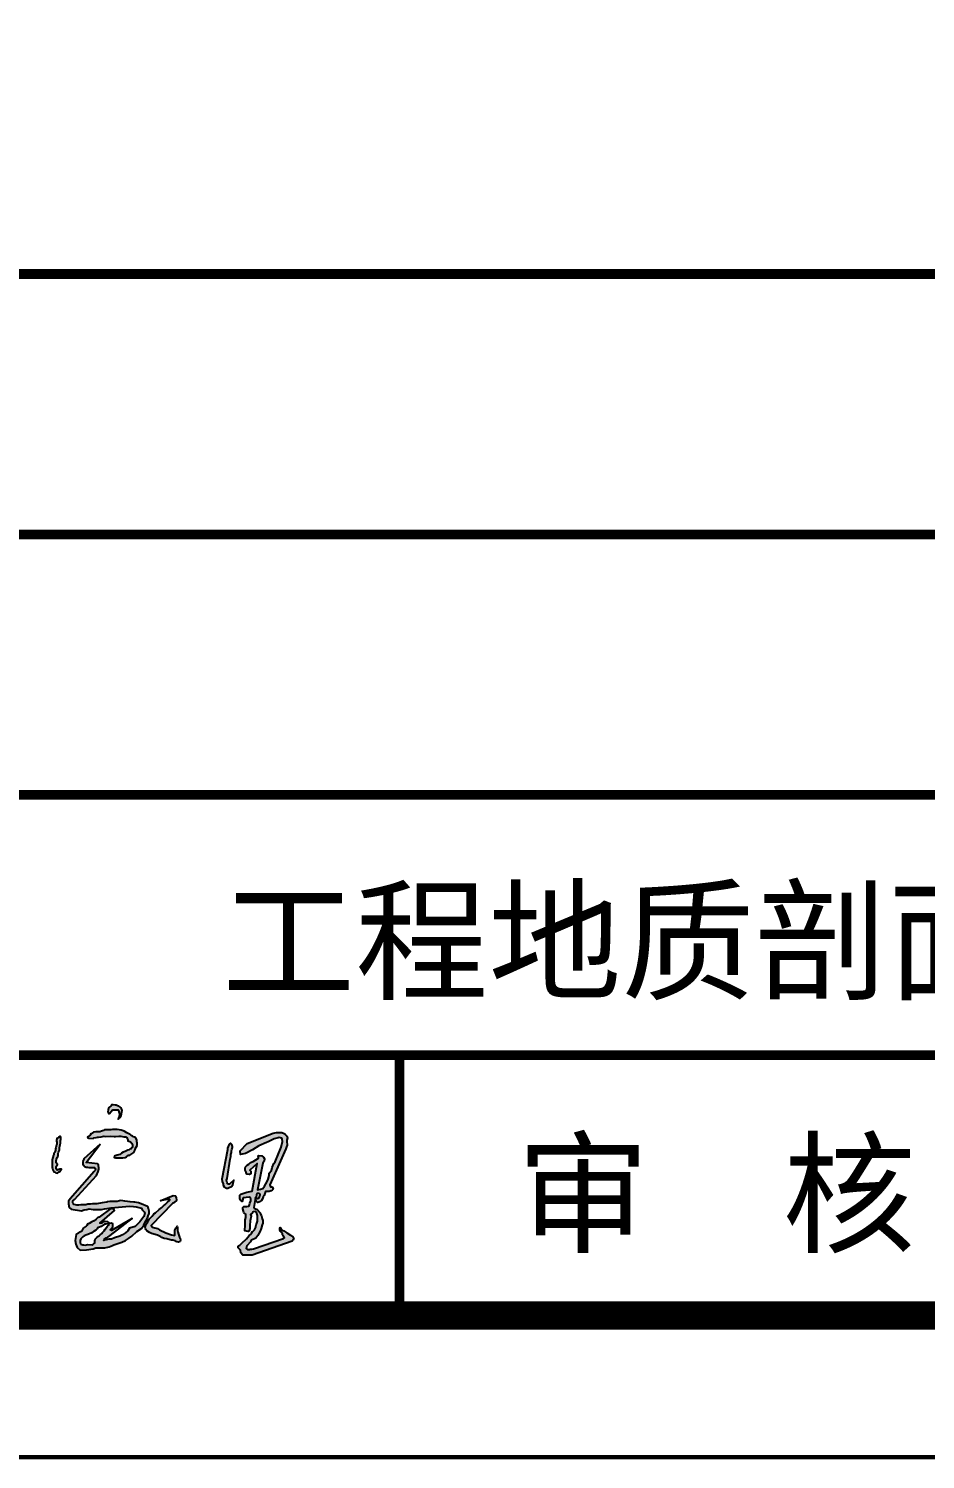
# Model space of a CAD drawing. Header units: millimetres. Extents: x -255 to 9196, y 129 to 426.
# Drawn here: x 1729.5 to 1761.2, y 129.3 to 179.8 of the extents above; entities that cross this region are included whole.
import ezdxf
from ezdxf.enums import TextEntityAlignment as Align

# ---------------------------------------------------------------- set-up
doc = ezdxf.new("R2010")
doc.units = ezdxf.units.MM
doc.layers.add('不打印', color=7, linetype='Continuous', plot=False)
doc.layers.add('地质-图框', color=7, linetype='Continuous')
doc.styles.get("Standard").update_dxf_attribs({"font": 'simfang.ttf', "height": 2.5})

msp = doc.modelspace()

# ---------------------------------------------------------------- hatches: boundary and pattern name
h = msp.add_hatch(color=256)
h.paths.add_polyline_path([(1732.74, 141.695), (1732.72, 141.71), (1732.682, 141.73), (1732.638, 141.751), (1732.597, 141.768), (1732.568, 141.768), (1732.489, 141.783), (1732.43, 141.78), (1732.419, 141.757), (1732.404, 141.736), (1732.375, 141.716), (1732.349, 141.687), (1732.325, 141.649), (1732.312, 141.62), (1732.316, 141.605), (1732.302, 141.535), (1732.31, 141.514), (1732.31, 141.505), (1732.319, 141.494), (1732.343, 141.464), (1732.359, 141.48), (1732.418, 141.541), (1732.428, 141.562), (1732.456, 141.59), (1732.477, 141.6), (1732.5, 141.609), (1732.557, 141.606), (1732.61, 141.606), (1732.665, 141.606), (1732.69, 141.568), (1732.69, 141.539), (1732.696, 141.503), (1732.711, 141.425), (1732.696, 141.366), (1732.686, 141.343), (1732.662, 141.278), (1732.744, 141.348), (1732.771, 141.4), (1732.808, 141.59), (1732.784, 141.643), (1732.761, 141.672)])
h.paths.add_polyline_path([(1732.969, 140.797), (1732.879, 140.848), (1732.764, 140.887), (1732.623, 140.912), (1732.551, 140.912), (1732.469, 140.91), (1732.4, 140.902), (1732.305, 140.899), (1732.184, 140.897), (1732.151, 140.871), (1732.074, 140.848), (1732.015, 140.833), (1731.879, 140.83), (1731.797, 140.812), (1731.707, 140.761), (1731.688, 140.747), (1731.67, 140.711), (1731.63, 140.675), (1731.601, 140.655), (1731.581, 140.646), (1731.589, 140.615), (1731.625, 140.602), (1731.779, 140.599), (1731.81, 140.62), (1731.884, 140.628), (1731.938, 140.635), (1731.971, 140.646), (1732.069, 140.658), (1732.158, 140.671), (1732.22, 140.666), (1732.377, 140.671), (1732.523, 140.661), (1732.569, 140.666), (1732.692, 140.677), (1732.756, 140.677), (1732.867, 140.658), (1732.938, 140.658), (1732.954, 140.646), (1732.967, 140.623), (1732.982, 140.592), (1733, 140.551), (1733.01, 140.515), (1733.078, 140.486), (1733.097, 140.474), (1733.123, 140.451), (1733.144, 140.42), (1733.167, 140.366), (1733.174, 140.33), (1733.174, 140.31), (1733.162, 140.274), (1733.12, 140.23), (1733.092, 140.23), (1733.054, 140.189), (1733.008, 140.184), (1732.915, 140.138), (1732.843, 140.115), (1732.777, 140.076), (1732.72, 140.033), (1732.628, 140.01), (1732.556, 139.983), (1732.532, 139.964), (1732.518, 139.923), (1732.566, 139.915), (1732.659, 139.905), (1732.764, 139.905), (1732.823, 139.915), (1732.908, 139.925), (1732.956, 139.948), (1733.033, 140), (1733.077, 140.007), (1733.149, 140.053), (1733.213, 140.1), (1733.251, 140.169), (1733.267, 140.225), (1733.333, 140.351), (1733.336, 140.428), (1733.328, 140.489), (1733.318, 140.548), (1733.277, 140.625), (1733.21, 140.658), (1733.174, 140.676), (1733.126, 140.699), (1733.09, 140.73), (1733.038, 140.758)])
h.paths.add_polyline_path([(1730.593, 140.22), (1730.595, 140.281), (1730.609, 140.326), (1730.62, 140.384), (1730.623, 140.433), (1730.623, 140.481), (1730.623, 140.511), (1730.634, 140.569), (1730.64, 140.597), (1730.637, 140.641), (1730.629, 140.66), (1730.617, 140.663), (1730.598, 140.669), (1730.59, 140.669), (1730.584, 140.652), (1730.558, 140.62), (1730.501, 140.591), (1730.493, 140.566), (1730.49, 140.547), (1730.49, 140.519), (1730.49, 140.494), (1730.493, 140.469), (1730.498, 140.428), (1730.493, 140.386), (1730.49, 140.367), (1730.476, 140.32), (1730.457, 140.259), (1730.451, 140.231), (1730.451, 140.196), (1730.451, 140.184), (1730.437, 140.146), (1730.421, 140.11), (1730.413, 140.096), (1730.396, 140.071), (1730.393, 140.024), (1730.371, 139.982), (1730.363, 139.96), (1730.343, 139.883), (1730.335, 139.827), (1730.332, 139.791), (1730.329, 139.733), (1730.329, 139.65), (1730.329, 139.62), (1730.332, 139.567), (1730.343, 139.529), (1730.36, 139.487), (1730.39, 139.421), (1730.44, 139.399), (1730.46, 139.387), (1730.523, 139.374), (1730.576, 139.412), (1730.601, 139.432), (1730.631, 139.465), (1730.664, 139.514), (1730.637, 139.515), (1730.601, 139.506), (1730.504, 139.473), (1730.482, 139.509), (1730.473, 139.54), (1730.471, 139.573), (1730.473, 139.606), (1730.518, 139.678), (1730.479, 139.731), (1730.479, 139.756), (1730.479, 139.816), (1730.479, 139.83), (1730.487, 139.844), (1730.49, 139.866), (1730.509, 139.919), (1730.529, 139.955), (1730.54, 139.999), (1730.545, 140.068), (1730.559, 140.112), (1730.573, 140.14), (1730.59, 140.176)])
h.paths.add_polyline_path([(1732.032, 140.392), (1731.451, 139.874), (1731.434, 139.82), (1731.419, 139.78), (1731.414, 139.734), (1731.419, 139.683), (1731.439, 139.652), (1731.448, 139.626), (1731.476, 139.603), (1731.505, 139.589), (1731.528, 139.583), (1731.585, 139.578), (1731.63, 139.569), (1731.65, 139.569), (1731.707, 139.569), (1731.773, 139.572), (1731.818, 139.572), (1731.83, 139.572), (1731.855, 139.538), (1731.861, 139.515), (1731.847, 139.467), (1731.821, 139.427), (1730.969, 138.467), (1730.911, 138.382), (1730.911, 138.288), (1730.929, 138.157), (1730.998, 138.093), (1731.369, 138.045), (1731.464, 138.075), (1731.555, 138.081), (1731.638, 138.106), (1731.784, 138.081), (1731.943, 138.087), (1732.077, 138.087), (1732.181, 138.112), (1732.42, 138.142), (1733.062, 138.2), (1733.202, 138.191), (1733.303, 138.179), (1733.493, 138.138), (1733.517, 138.071), (1733.585, 138.009), (1733.609, 137.954), (1733.566, 137.844), (1733.505, 137.74), (1733.432, 137.648), (1733.259, 137.487), (1733.06, 137.432), (1733.006, 137.336), (1732.928, 137.264), (1732.819, 137.197), (1732.723, 137.149), (1732.536, 137.083), (1732.433, 137.041), (1732.343, 137.041), (1732.24, 137.016), (1732.186, 137.004), (1732.162, 136.998), (1732.168, 137.035), (1732.24, 137.089), (1732.3, 137.113), (1732.379, 137.167), (1733.163, 137.77), (1732.427, 137.348), (1732.385, 137.372), (1732.427, 137.414), (1732.481, 137.475), (1732.481, 137.553), (1732.481, 137.577), (1732.421, 137.607), (1732.367, 137.595), (1732.331, 137.625), (1732.294, 137.649), (1732.21, 137.667), (1732.12, 137.643), (1732.083, 137.601), (1732.011, 137.601), (1732.536, 138.047), (1732.505, 138.101), (1732.499, 138.101), (1732.403, 138.125), (1731.993, 137.818), (1731.939, 137.788), (1731.884, 137.746), (1731.812, 137.685), (1731.734, 137.649), (1731.643, 137.595), (1731.595, 137.577), (1731.559, 137.517), (1731.535, 137.493), (1731.426, 137.426), (1731.408, 137.384), (1731.366, 137.312), (1731.336, 137.3), (1731.287, 137.276), (1731.263, 137.252), (1731.179, 137.209), (1731.143, 136.992), (1731.167, 136.866), (1731.191, 136.806), (1731.221, 136.745), (1731.317, 136.655), (1731.547, 136.661), (1731.776, 136.697), (1731.872, 136.739), (1732.083, 136.739), (1732.198, 136.733), (1732.343, 136.769), (1732.469, 136.812), (1732.505, 136.836), (1732.795, 136.938), (1732.922, 136.998), (1733.03, 137.065), (1733.151, 137.143), (1733.32, 137.306), (1733.482, 137.414), (1733.573, 137.529), (1733.621, 137.643), (1733.699, 137.782), (1733.724, 137.867), (1733.755, 137.946), (1733.753, 138.03), (1733.736, 138.117), (1733.728, 138.153), (1733.697, 138.192), (1733.62, 138.229), (1733.56, 138.248), (1733.477, 138.291), (1733.382, 138.324), (1733.254, 138.347), (1733.221, 138.349), (1733.092, 138.358), (1732.895, 138.384), (1732.759, 138.403), (1732.711, 138.393), (1732.632, 138.374), (1732.549, 138.372), (1732.44, 138.364), (1732.365, 138.366), (1732.288, 138.358), (1732.262, 138.345), (1732.185, 138.335), (1732.102, 138.32), (1732.044, 138.306), (1731.974, 138.297), (1731.914, 138.285), (1731.835, 138.289), (1731.754, 138.285), (1731.682, 138.279), (1731.597, 138.271), (1731.524, 138.254), (1731.404, 138.252), (1731.344, 138.25), (1731.273, 138.242), (1731.201, 138.244), (1731.108, 138.264), (1731.077, 138.285), (1731.058, 138.329), (1731.066, 138.389), (1731.124, 138.44), (1731.899, 139.291), (1731.96, 139.426), (1731.985, 139.509), (1731.977, 139.55), (1731.969, 139.65), (1731.935, 139.7), (1731.536, 139.743)])
h.paths.add_polyline_path([(1732.176, 137.567), (1732.207, 137.572), (1732.228, 137.574), (1732.318, 137.577), (1732.329, 137.569), (1732.336, 137.538), (1732.303, 137.507), (1732.272, 137.482), (1732.251, 137.456), (1732.202, 137.389), (1732.169, 137.335), (1732.158, 137.319), (1732.112, 137.271), (1732.086, 137.242), (1732.024, 137.193), (1731.991, 137.16), (1731.965, 137.144), (1731.919, 137.108), (1731.906, 137.095), (1731.867, 137.057), (1731.854, 137.044), (1731.834, 136.982), (1731.844, 136.912), (1731.813, 136.894), (1731.798, 136.879), (1731.769, 136.846), (1731.749, 136.838), (1731.594, 136.853), (1731.496, 136.825), (1731.439, 136.838), (1731.414, 136.838), (1731.347, 136.864), (1731.336, 136.879), (1731.318, 136.923), (1731.318, 136.951), (1731.323, 136.995), (1731.344, 137.049), (1731.39, 137.093), (1731.421, 137.126), (1731.465, 137.155), (1731.555, 137.188), (1731.646, 137.224), (1731.661, 137.237), (1731.705, 137.252), (1731.738, 137.26), (1731.808, 137.317), (1731.818, 137.325), (1731.875, 137.361), (1731.916, 137.41), (1731.937, 137.44), (1732.001, 137.469), (1732.058, 137.492)], flags=16)
h.paths.add_polyline_path([(1734.585, 138.293), (1734.649, 138.334), (1734.656, 138.349), (1734.726, 138.401), (1734.726, 138.425), (1734.711, 138.498), (1734.703, 138.534), (1734.692, 138.562), (1734.686, 138.57), (1734.609, 138.577), (1734.152, 138.392), (1734.378, 138.437), (1734.489, 138.442), (1734.494, 138.423), (1734.473, 138.4), (1734.412, 138.347), (1734.357, 138.297), (1734.328, 138.263), (1734.265, 138.213), (1734.202, 138.16), (1734.107, 138.089), (1733.98, 137.971), (1733.928, 137.928), (1733.859, 137.849), (1733.804, 137.794), (1733.764, 137.742), (1733.719, 137.689), (1733.706, 137.647), (1733.698, 137.62), (1733.667, 137.586), (1733.64, 137.547), (1733.622, 137.468), (1733.625, 137.42), (1733.643, 137.378), (1733.677, 137.339), (1733.769, 137.278), (1733.843, 137.244), (1734.049, 137.186), (1734.167, 137.123), (1734.204, 137.102), (1734.283, 137.068), (1734.383, 137.049), (1734.497, 137.012), (1734.547, 137.004), (1734.597, 137.01), (1734.681, 136.983), (1734.707, 136.962), (1734.734, 136.944), (1734.794, 136.933), (1734.85, 136.96), (1734.865, 137.01), (1734.855, 137.078), (1734.834, 137.115), (1734.821, 137.141), (1734.792, 137.22), (1734.773, 137.304), (1734.763, 137.349), (1734.755, 137.402), (1734.755, 137.452), (1734.747, 137.497), (1734.721, 137.465), (1734.699, 137.426), (1734.668, 137.357), (1734.665, 137.336), (1734.665, 137.307), (1734.665, 137.26), (1734.668, 137.236), (1734.665, 137.176), (1734.655, 137.174), (1734.548, 137.19), (1734.348, 137.259), (1734.118, 137.374), (1734.057, 137.412), (1733.957, 137.435), (1733.873, 137.466), (1733.827, 137.519)])
h.paths.add_polyline_path([(1736.615, 139.861), (1736.645, 139.962), (1736.645, 140.034), (1736.666, 140.094), (1736.67, 140.128), (1736.67, 140.162), (1736.683, 140.2), (1736.695, 140.238), (1736.704, 140.272), (1736.708, 140.306), (1736.695, 140.348), (1736.679, 140.382), (1736.635, 140.424), (1736.589, 140.395), (1736.526, 140.255), (1736.526, 140.191), (1736.322, 139.157), (1736.343, 139.076), (1736.377, 138.992), (1736.377, 138.945), (1736.407, 138.89), (1736.496, 138.835), (1736.534, 138.839), (1736.585, 138.864), (1736.666, 138.894), (1736.712, 138.958), (1736.751, 139.119), (1736.606, 138.996), (1736.598, 138.979), (1736.56, 138.979), (1736.522, 139.008), (1736.509, 139.025), (1736.496, 139.123), (1736.509, 139.187)])
h.paths.add_polyline_path([(1737.635, 140.339), (1737.901, 140.447), (1737.959, 140.476), (1738.175, 140.584), (1738.312, 140.613), (1738.355, 140.627), (1738.441, 140.606), (1738.456, 140.57), (1738.463, 140.483), (1738.427, 140.289), (1738.204, 139.764), (1738.168, 139.713), (1738.103, 139.57), (1738.074, 139.469), (1737.995, 139.368), (1737.995, 139.289), (1737.959, 139.159), (1737.93, 139.073), (1737.837, 138.908), (1737.779, 138.828), (1737.693, 138.8), (1737.585, 138.785), (1737.768, 139.72), (1737.815, 139.79), (1737.829, 139.879), (1737.793, 139.936), (1737.736, 139.98), (1737.628, 139.994), (1737.613, 139.98), (1737.62, 139.928), (1737.621, 139.9), (1737.527, 139.843), (1737.433, 139.785), (1737.333, 139.742), (1737.275, 139.692), (1737.217, 139.649), (1737.167, 139.598), (1737.153, 139.548), (1737.153, 139.483), (1737.167, 139.433), (1737.181, 139.397), (1737.21, 139.332), (1737.304, 139.318), (1737.347, 139.347), (1737.354, 139.39), (1737.347, 139.44), (1737.318, 139.476), (1737.57, 139.706), (1737.401, 138.735), (1737.332, 138.722), (1737.204, 138.699), (1737.099, 138.667), (1736.999, 138.63), (1736.967, 138.594), (1736.967, 138.525), (1736.967, 138.48), (1736.98, 138.416), (1737.003, 138.388), (1737.04, 138.375), (1737.081, 138.493), (1737.287, 138.521), (1737.337, 138.498), (1737.351, 138.452), (1737.351, 138.397), (1737.319, 138.306), (1737.305, 138.251), (1737.291, 138.219), (1737.273, 138.201), (1737.213, 138.196), (1737.204, 138.196), (1737.104, 138.187), (1737.072, 138.16), (1737.063, 138.114), (1737.095, 138.023), (1737.104, 137.973), (1737.168, 137.918), (1737.177, 137.868), (1737.172, 137.808), (1737.154, 137.721), (1737.154, 137.658), (1737.154, 137.543), (1737.154, 137.475), (1737.14, 137.406), (1737.14, 137.338), (1737.259, 137.31), (1737.296, 137.333), (1737.319, 137.411), (1737.319, 137.525), (1737.323, 137.69), (1737.36, 137.854), (1737.341, 137.909), (1737.405, 137.968), (1737.433, 138.005), (1737.511, 138.018), (1737.52, 138.018), (1737.561, 137.941), (1737.584, 137.872), (1737.584, 137.84), (1737.584, 137.772), (1737.588, 137.676), (1737.556, 137.607), (1737.542, 137.543), (1737.529, 137.498), (1737.524, 137.466), (1737.511, 137.443), (1737.501, 137.411), (1737.483, 137.37), (1737.424, 137.315), (1737.41, 137.306), (1737.378, 137.256), (1737.341, 137.201), (1737.291, 137.164), (1737.191, 137.05), (1737.031, 136.9), (1737.017, 136.881), (1736.958, 136.831), (1736.916, 136.804), (1736.907, 136.79), (1736.907, 136.735), (1736.98, 136.648), (1736.999, 136.557), (1737.067, 136.475), (1737.195, 136.47), (1737.296, 136.475), (1737.392, 136.47), (1738.814, 136.968), (1738.843, 137.014), (1738.857, 137.034), (1738.863, 137.054), (1738.834, 137.122), (1738.754, 137.182), (1738.623, 137.265), (1738.517, 137.331), (1738.44, 137.359), (1738.391, 137.453), (1738.374, 137.411), (1738.374, 137.371), (1738.403, 137.313), (1738.431, 137.279), (1738.463, 137.225), (1738.474, 137.191), (1738.497, 137.168), (1738.534, 137.091), (1738.503, 137.062), (1737.445, 136.696), (1737.382, 136.685), (1737.331, 136.685), (1737.311, 136.673), (1737.231, 136.679), (1737.181, 136.712), (1737.214, 136.804), (1737.339, 136.945), (1737.347, 136.97), (1737.372, 137.003), (1737.522, 137.078), (1737.597, 137.17), (1737.621, 137.219), (1737.68, 137.319), (1737.713, 137.419), (1737.754, 137.55), (1737.769, 137.608), (1737.769, 137.697), (1737.754, 137.755), (1737.738, 137.813), (1737.727, 137.861), (1737.685, 137.951), (1737.674, 137.966), (1737.632, 138.019), (1737.611, 138.051), (1737.564, 138.093), (1737.542, 138.098), (1737.463, 138.13), (1737.458, 138.156), (1737.511, 138.518), (1737.522, 138.471), (1737.531, 138.443), (1737.541, 138.41), (1737.541, 138.382), (1737.592, 138.33), (1737.635, 138.344), (1737.654, 138.358), (1737.729, 138.41), (1737.757, 138.462), (1737.786, 138.533), (1737.819, 138.58), (1737.866, 138.726), (1738.002, 138.726), (1738.064, 138.74), (1738.106, 138.768), (1738.144, 138.806), (1738.111, 138.881), (1738.097, 138.89), (1738.04, 138.886), (1738.021, 138.952), (1738.591, 140.228), (1738.615, 140.303), (1738.629, 140.359), (1738.621, 140.499), (1738.621, 140.536), (1738.641, 140.613), (1738.618, 140.673), (1738.567, 140.736), (1738.554, 140.753), (1738.524, 140.767), (1738.443, 140.803), (1738.393, 140.807), (1738.262, 140.807), (1738.141, 140.787), (1737.222, 140.411), (1736.971, 140.16), (1736.982, 140.034), (1737.167, 140.059), (1737.412, 140.188)])
h.paths.add_polyline_path([(1737.561, 138.65), (1737.606, 138.654), (1737.641, 138.65), (1737.677, 138.623), (1737.677, 138.601), (1737.646, 138.498), (1737.601, 138.463), (1737.537, 138.523)], flags=16)

# ---------------------------------------------------------------- linework, layer by layer
at = {"const_width": 0.345}
for points in [[(1696.631, 171.112), (1880.49, 171.112), (1880.49, 134.34), (1696.631, 134.34), (1696.631, 171.112)], [(1696.631, 171.112), (1880.49, 171.112), (1880.49, 134.34), (1696.631, 134.34), (1696.631, 171.112)], [(1696.631, 161.919), (1880.49, 161.919)], [(1696.631, 152.726), (1880.49, 152.726)], [(1696.631, 143.533), (1880.49, 143.533)], [(1719.613, 143.533), (1880.49, 143.533)], [(1742.601, 143.533), (1742.601, 134.34)]]:
    msp.add_lwpolyline(points, dxfattribs=at)
for points in [[(1732.359, 141.48), (1732.418, 141.541), (1732.428, 141.562), (1732.456, 141.59), (1732.477, 141.6), (1732.5, 141.609), (1732.557, 141.606), (1732.61, 141.606), (1732.665, 141.606), (1732.69, 141.568), (1732.69, 141.539), (1732.696, 141.503), (1732.711, 141.425), (1732.696, 141.366), (1732.686, 141.343), (1732.662, 141.278), (1732.744, 141.348), (1732.771, 141.4), (1732.808, 141.59), (1732.784, 141.643), (1732.761, 141.672), (1732.74, 141.695), (1732.72, 141.71), (1732.682, 141.73), (1732.638, 141.751), (1732.597, 141.768), (1732.568, 141.768), (1732.489, 141.783), (1732.43, 141.78), (1732.419, 141.757), (1732.404, 141.736), (1732.375, 141.716), (1732.349, 141.687), (1732.325, 141.649), (1732.312, 141.62), (1732.316, 141.605), (1732.302, 141.535), (1732.31, 141.514), (1732.31, 141.505), (1732.319, 141.494), (1732.343, 141.464), (1732.359, 141.48)], [(1730.552, 140.617), (1730.501, 140.591), (1730.493, 140.566), (1730.49, 140.547), (1730.49, 140.519), (1730.49, 140.494), (1730.493, 140.469), (1730.498, 140.428), (1730.493, 140.386), (1730.49, 140.367), (1730.476, 140.32), (1730.457, 140.259), (1730.451, 140.231), (1730.451, 140.196), (1730.451, 140.184), (1730.437, 140.146), (1730.421, 140.11), (1730.413, 140.096), (1730.396, 140.071), (1730.393, 140.024), (1730.371, 139.982), (1730.363, 139.96), (1730.343, 139.883), (1730.335, 139.827), (1730.332, 139.791), (1730.329, 139.733), (1730.329, 139.65), (1730.329, 139.62), (1730.332, 139.567), (1730.343, 139.529), (1730.36, 139.487), (1730.39, 139.421), (1730.44, 139.399), (1730.46, 139.387), (1730.523, 139.374), (1730.576, 139.412), (1730.601, 139.432), (1730.631, 139.465), (1730.664, 139.514), (1730.637, 139.515), (1730.601, 139.506), (1730.504, 139.473), (1730.482, 139.509), (1730.473, 139.54), (1730.471, 139.573), (1730.473, 139.606), (1730.518, 139.678), (1730.479, 139.731), (1730.479, 139.756), (1730.479, 139.816), (1730.479, 139.83), (1730.487, 139.844), (1730.49, 139.866), (1730.509, 139.919), (1730.529, 139.955), (1730.54, 139.999), (1730.545, 140.068), (1730.559, 140.112), (1730.573, 140.14), (1730.59, 140.176), (1730.593, 140.22), (1730.595, 140.281), (1730.609, 140.326), (1730.62, 140.384), (1730.623, 140.433), (1730.623, 140.481), (1730.623, 140.511), (1730.634, 140.569), (1730.64, 140.597), (1730.637, 140.641), (1730.629, 140.66), (1730.617, 140.663), (1730.598, 140.669), (1730.59, 140.669), (1730.584, 140.652), (1730.559, 140.622), (1730.552, 140.617)], [(1731.625, 140.602), (1731.779, 140.599), (1731.81, 140.62), (1731.884, 140.628), (1731.938, 140.635), (1731.971, 140.646), (1732.069, 140.658), (1732.158, 140.671), (1732.22, 140.666), (1732.377, 140.671), (1732.523, 140.661), (1732.569, 140.666), (1732.692, 140.677), (1732.756, 140.677), (1732.867, 140.658), (1732.938, 140.658), (1732.954, 140.646), (1732.967, 140.623), (1732.982, 140.592), (1733, 140.551), (1733.01, 140.515), (1733.078, 140.486), (1733.097, 140.474), (1733.123, 140.451), (1733.144, 140.42), (1733.167, 140.366), (1733.174, 140.33), (1733.174, 140.31), (1733.162, 140.274), (1733.12, 140.23), (1733.092, 140.23), (1733.054, 140.189), (1733.008, 140.184), (1732.915, 140.138), (1732.843, 140.115), (1732.777, 140.076), (1732.72, 140.033), (1732.628, 140.01), (1732.556, 139.983), (1732.532, 139.964), (1732.518, 139.923), (1732.566, 139.915), (1732.659, 139.905), (1732.764, 139.905), (1732.823, 139.915), (1732.908, 139.925), (1732.956, 139.948), (1733.033, 140), (1733.077, 140.007), (1733.149, 140.053), (1733.213, 140.1), (1733.251, 140.169), (1733.267, 140.225), (1733.333, 140.351), (1733.336, 140.428), (1733.328, 140.489), (1733.318, 140.548), (1733.277, 140.625), (1733.21, 140.658), (1733.174, 140.676), (1733.126, 140.699), (1733.09, 140.73), (1733.038, 140.758), (1732.969, 140.797), (1732.879, 140.848), (1732.764, 140.887), (1732.623, 140.912), (1732.551, 140.912), (1732.469, 140.91), (1732.4, 140.902), (1732.305, 140.899), (1732.184, 140.897), (1732.151, 140.871), (1732.074, 140.848), (1732.015, 140.833), (1731.879, 140.83), (1731.797, 140.812), (1731.707, 140.761), (1731.688, 140.747), (1731.67, 140.711), (1731.63, 140.675), (1731.601, 140.655), (1731.581, 140.646), (1731.589, 140.615), (1731.625, 140.602)], [(1736.589, 140.395), (1736.526, 140.255), (1736.526, 140.191), (1736.322, 139.157), (1736.343, 139.076), (1736.377, 138.992), (1736.377, 138.945), (1736.407, 138.89), (1736.496, 138.835), (1736.534, 138.839), (1736.585, 138.864), (1736.585, 138.864), (1736.666, 138.894), (1736.712, 138.958), (1736.751, 139.119), (1736.606, 138.996), (1736.598, 138.979), (1736.56, 138.979), (1736.522, 139.008), (1736.509, 139.025), (1736.496, 139.123), (1736.509, 139.187), (1736.615, 139.861), (1736.645, 139.962), (1736.645, 140.034), (1736.666, 140.094), (1736.67, 140.128), (1736.67, 140.162), (1736.683, 140.2), (1736.695, 140.238), (1736.704, 140.272), (1736.708, 140.306), (1736.695, 140.348), (1736.679, 140.382), (1736.635, 140.424), (1736.635, 140.424), (1736.589, 140.395)], [(1736.971, 140.16), (1737.222, 140.411), (1738.141, 140.787), (1738.262, 140.807), (1738.393, 140.807), (1738.443, 140.803), (1738.524, 140.767), (1738.554, 140.753), (1738.567, 140.736), (1738.618, 140.673), (1738.641, 140.613), (1738.621, 140.536), (1738.621, 140.499), (1738.629, 140.359), (1738.615, 140.303), (1738.591, 140.228), (1738.021, 138.952), (1738.04, 138.886), (1738.097, 138.89), (1738.111, 138.881), (1738.144, 138.806), (1738.106, 138.768), (1738.064, 138.74), (1738.002, 138.726), (1737.866, 138.726), (1737.819, 138.58), (1737.786, 138.533), (1737.757, 138.462), (1737.729, 138.41), (1737.654, 138.358), (1737.635, 138.344), (1737.592, 138.33), (1737.541, 138.382), (1737.541, 138.41), (1737.531, 138.443), (1737.522, 138.471), (1737.512, 138.514), (1737.511, 138.515), (1737.458, 138.156), (1737.463, 138.13), (1737.542, 138.098), (1737.564, 138.093), (1737.611, 138.051), (1737.632, 138.019), (1737.674, 137.966), (1737.685, 137.951), (1737.727, 137.861), (1737.738, 137.813), (1737.754, 137.755), (1737.769, 137.697), (1737.769, 137.608), (1737.754, 137.55), (1737.713, 137.419), (1737.68, 137.319), (1737.621, 137.219), (1737.597, 137.17), (1737.522, 137.078), (1737.372, 137.003), (1737.347, 136.97), (1737.339, 136.945), (1737.214, 136.804), (1737.181, 136.712), (1737.231, 136.679), (1737.311, 136.673), (1737.331, 136.685), (1737.382, 136.685), (1737.445, 136.696), (1738.503, 137.062), (1738.534, 137.091), (1738.497, 137.168), (1738.474, 137.191), (1738.463, 137.225), (1738.431, 137.279), (1738.403, 137.313), (1738.374, 137.371), (1738.374, 137.411), (1738.391, 137.453), (1738.44, 137.359), (1738.517, 137.331), (1738.623, 137.265), (1738.754, 137.182), (1738.834, 137.122), (1738.863, 137.054), (1738.857, 137.034), (1738.843, 137.014), (1738.814, 136.968), (1737.392, 136.47), (1737.296, 136.475), (1737.195, 136.47), (1737.067, 136.475), (1736.999, 136.557), (1736.98, 136.648), (1736.907, 136.735), (1736.907, 136.79), (1736.916, 136.804), (1736.958, 136.831), (1737.017, 136.881), (1737.031, 136.9), (1737.191, 137.05), (1737.291, 137.164), (1737.341, 137.201), (1737.378, 137.256), (1737.41, 137.306), (1737.424, 137.315), (1737.483, 137.37), (1737.501, 137.411), (1737.511, 137.443), (1737.524, 137.466), (1737.529, 137.498), (1737.542, 137.543), (1737.556, 137.607), (1737.588, 137.676), (1737.584, 137.772), (1737.584, 137.84), (1737.584, 137.872), (1737.561, 137.941), (1737.52, 138.018), (1737.511, 138.018), (1737.433, 138.005), (1737.405, 137.968), (1737.341, 137.909), (1737.36, 137.854), (1737.323, 137.69), (1737.319, 137.525), (1737.319, 137.411), (1737.296, 137.333), (1737.259, 137.31), (1737.14, 137.338), (1737.14, 137.406), (1737.154, 137.475), (1737.154, 137.543), (1737.154, 137.658), (1737.154, 137.721), (1737.172, 137.808), (1737.177, 137.868), (1737.168, 137.918), (1737.104, 137.973), (1737.095, 138.023), (1737.063, 138.114), (1737.072, 138.16), (1737.104, 138.187), (1737.204, 138.196), (1737.213, 138.196), (1737.273, 138.201), (1737.291, 138.219), (1737.305, 138.251), (1737.319, 138.306), (1737.351, 138.397), (1737.351, 138.452), (1737.337, 138.498), (1737.287, 138.521), (1737.081, 138.493), (1737.04, 138.375), (1737.003, 138.388), (1736.98, 138.416), (1736.967, 138.48), (1736.967, 138.525), (1736.967, 138.594), (1736.999, 138.63), (1737.099, 138.667), (1737.204, 138.699), (1737.332, 138.722), (1737.401, 138.735), (1737.57, 139.706), (1737.318, 139.476), (1737.347, 139.44), (1737.354, 139.39), (1737.347, 139.347), (1737.304, 139.318), (1737.21, 139.332), (1737.181, 139.397), (1737.167, 139.433), (1737.153, 139.483), (1737.153, 139.548), (1737.167, 139.598), (1737.217, 139.649), (1737.275, 139.692), (1737.333, 139.742), (1737.433, 139.785), (1737.527, 139.843), (1737.621, 139.9), (1737.62, 139.928), (1737.613, 139.98), (1737.628, 139.994), (1737.736, 139.98), (1737.793, 139.936), (1737.829, 139.879), (1737.815, 139.79), (1737.768, 139.72), (1737.585, 138.785), (1737.693, 138.8), (1737.779, 138.828), (1737.837, 138.908), (1737.93, 139.073), (1737.959, 139.159), (1737.995, 139.289), (1737.995, 139.368), (1738.074, 139.469), (1738.103, 139.57), (1738.168, 139.713), (1738.204, 139.764), (1738.427, 140.289), (1738.463, 140.483), (1738.456, 140.57), (1738.441, 140.606), (1738.355, 140.627), (1738.312, 140.613), (1738.175, 140.584), (1737.959, 140.476), (1737.901, 140.447), (1737.635, 140.339), (1737.412, 140.188), (1737.167, 140.059), (1736.982, 140.034), (1736.971, 140.16)], [(1732.032, 140.392), (1731.451, 139.874), (1731.434, 139.82), (1731.419, 139.78), (1731.414, 139.734), (1731.419, 139.683), (1731.439, 139.652), (1731.448, 139.626), (1731.476, 139.603), (1731.505, 139.589), (1731.528, 139.583), (1731.585, 139.578), (1731.63, 139.569), (1731.65, 139.569), (1731.707, 139.569), (1731.773, 139.572), (1731.818, 139.572), (1731.83, 139.572), (1731.855, 139.538), (1731.861, 139.515), (1731.847, 139.467), (1731.821, 139.427), (1730.969, 138.467), (1730.911, 138.382), (1730.911, 138.288), (1730.929, 138.157), (1730.998, 138.093), (1731.369, 138.045), (1731.464, 138.075), (1731.555, 138.081), (1731.638, 138.106), (1731.784, 138.081), (1731.943, 138.087), (1732.077, 138.087), (1732.181, 138.112), (1732.42, 138.142), (1733.062, 138.2), (1733.202, 138.191), (1733.303, 138.179), (1733.493, 138.138), (1733.517, 138.071), (1733.585, 138.009), (1733.609, 137.954), (1733.566, 137.844), (1733.505, 137.74), (1733.432, 137.648), (1733.259, 137.487), (1733.06, 137.432), (1733.006, 137.336), (1732.928, 137.264), (1732.819, 137.197), (1732.723, 137.149), (1732.536, 137.083), (1732.433, 137.041), (1732.343, 137.041), (1732.24, 137.016), (1732.186, 137.004), (1732.162, 136.998), (1732.168, 137.035), (1732.24, 137.089), (1732.3, 137.113), (1732.379, 137.167), (1733.163, 137.77), (1732.427, 137.348), (1732.385, 137.372), (1732.427, 137.414), (1732.481, 137.475), (1732.481, 137.553), (1732.481, 137.577), (1732.421, 137.607), (1732.367, 137.595), (1732.331, 137.625), (1732.294, 137.649), (1732.21, 137.667), (1732.12, 137.643), (1732.083, 137.601), (1732.011, 137.601), (1732.536, 138.047), (1732.505, 138.101), (1732.499, 138.101), (1732.403, 138.125), (1731.993, 137.818), (1731.939, 137.788), (1731.884, 137.746), (1731.812, 137.685), (1731.734, 137.649), (1731.643, 137.595), (1731.595, 137.577), (1731.559, 137.517), (1731.535, 137.493), (1731.426, 137.426), (1731.408, 137.384), (1731.366, 137.312), (1731.336, 137.3), (1731.287, 137.276), (1731.263, 137.252), (1731.179, 137.209), (1731.143, 136.992), (1731.167, 136.866), (1731.191, 136.806), (1731.221, 136.745), (1731.317, 136.655), (1731.547, 136.661), (1731.776, 136.697), (1731.872, 136.739), (1732.083, 136.739), (1732.198, 136.733), (1732.343, 136.769), (1732.469, 136.812), (1732.505, 136.836), (1732.795, 136.938), (1732.922, 136.998), (1733.03, 137.065), (1733.151, 137.143), (1733.32, 137.306), (1733.482, 137.414), (1733.573, 137.529), (1733.621, 137.643), (1733.699, 137.782), (1733.724, 137.867), (1733.755, 137.946), (1733.753, 138.03), (1733.736, 138.117), (1733.728, 138.153), (1733.697, 138.192), (1733.62, 138.229), (1733.56, 138.248), (1733.477, 138.291), (1733.382, 138.324), (1733.254, 138.347), (1733.221, 138.349), (1733.092, 138.358), (1732.895, 138.384), (1732.759, 138.403), (1732.711, 138.393), (1732.632, 138.374), (1732.549, 138.372), (1732.44, 138.364), (1732.365, 138.366), (1732.288, 138.358), (1732.262, 138.345), (1732.185, 138.335), (1732.102, 138.32), (1732.044, 138.306), (1731.974, 138.297), (1731.914, 138.285), (1731.835, 138.289), (1731.754, 138.285), (1731.682, 138.279), (1731.597, 138.271), (1731.524, 138.254), (1731.404, 138.252), (1731.344, 138.25), (1731.273, 138.242), (1731.201, 138.244), (1731.108, 138.264), (1731.077, 138.285), (1731.058, 138.329), (1731.066, 138.389), (1731.124, 138.44), (1731.899, 139.291), (1731.96, 139.426), (1731.985, 139.509), (1731.977, 139.55), (1731.969, 139.65), (1731.935, 139.7), (1731.536, 139.743), (1732.032, 140.392)], [(1734.152, 138.392), (1734.609, 138.577), (1734.686, 138.57), (1734.692, 138.562), (1734.703, 138.534), (1734.711, 138.498), (1734.726, 138.425), (1734.726, 138.401), (1734.656, 138.349), (1734.649, 138.334), (1734.585, 138.293), (1733.827, 137.519), (1733.873, 137.466), (1733.957, 137.435), (1734.057, 137.412), (1734.118, 137.374), (1734.348, 137.259), (1734.548, 137.19), (1734.655, 137.174), (1734.665, 137.176), (1734.668, 137.236), (1734.665, 137.26), (1734.665, 137.307), (1734.665, 137.336), (1734.668, 137.357), (1734.699, 137.426), (1734.721, 137.465), (1734.747, 137.497), (1734.755, 137.452), (1734.755, 137.402), (1734.763, 137.349), (1734.773, 137.304), (1734.792, 137.22), (1734.821, 137.141), (1734.834, 137.115), (1734.855, 137.078), (1734.865, 137.01), (1734.85, 136.96), (1734.794, 136.933), (1734.734, 136.944), (1734.707, 136.962), (1734.681, 136.983), (1734.597, 137.01), (1734.547, 137.004), (1734.497, 137.012), (1734.383, 137.049), (1734.283, 137.068), (1734.204, 137.102), (1734.167, 137.123), (1734.049, 137.186), (1733.843, 137.244), (1733.769, 137.278), (1733.677, 137.339), (1733.643, 137.378), (1733.625, 137.42), (1733.622, 137.468), (1733.64, 137.547), (1733.667, 137.586), (1733.698, 137.62), (1733.706, 137.647), (1733.719, 137.689), (1733.764, 137.742), (1733.804, 137.794), (1733.859, 137.849), (1733.928, 137.928), (1733.98, 137.971), (1734.107, 138.089), (1734.202, 138.16), (1734.265, 138.213), (1734.328, 138.263), (1734.357, 138.297), (1734.412, 138.347), (1734.473, 138.4), (1734.494, 138.423), (1734.489, 138.442), (1734.378, 138.437), (1734.152, 138.392)], [(1737.561, 138.65), (1737.537, 138.523), (1737.601, 138.463), (1737.646, 138.498), (1737.677, 138.601), (1737.677, 138.623), (1737.641, 138.65), (1737.606, 138.654), (1737.561, 138.65)], [(1732.176, 137.567), (1732.058, 137.492), (1732.001, 137.469), (1731.937, 137.44), (1731.916, 137.41), (1731.875, 137.361), (1731.818, 137.325), (1731.808, 137.317), (1731.738, 137.26), (1731.705, 137.252), (1731.661, 137.237), (1731.646, 137.224), (1731.555, 137.188), (1731.465, 137.155), (1731.421, 137.126), (1731.39, 137.093), (1731.344, 137.049), (1731.323, 136.995), (1731.318, 136.951), (1731.318, 136.923), (1731.336, 136.879), (1731.347, 136.864), (1731.414, 136.838), (1731.439, 136.838), (1731.496, 136.825), (1731.594, 136.853), (1731.749, 136.838), (1731.769, 136.846), (1731.798, 136.879), (1731.813, 136.894), (1731.844, 136.912), (1731.834, 136.982), (1731.854, 137.044), (1731.867, 137.057), (1731.906, 137.095), (1731.919, 137.108), (1731.965, 137.144), (1731.991, 137.16), (1732.024, 137.193), (1732.086, 137.242), (1732.112, 137.271), (1732.158, 137.319), (1732.169, 137.335), (1732.202, 137.389), (1732.251, 137.456), (1732.272, 137.482), (1732.303, 137.507), (1732.336, 137.538), (1732.329, 137.569), (1732.318, 137.577), (1732.228, 137.574), (1732.207, 137.572), (1732.176, 137.567)]]:
    msp.add_lwpolyline(points)
at = {"layer": '不打印', "linetype": 'Continuous', "const_width": 0.15}
msp.add_lwpolyline([(1465.49, 129.34), (1885.49, 129.34), (1885.49, 426.34), (1465.49, 426.34), (1465.49, 129.34)], dxfattribs=at)
at = {"layer": '地质-图框', "linetype": 'Continuous', "const_width": 1}
msp.add_lwpolyline([(1470.49, 134.34), (1880.49, 134.34), (1880.49, 421.34), (1470.49, 421.34), (1470.49, 134.34), (1880.49, 134.34)], dxfattribs=at)

# ---------------------------------------------------------------- texts
msp.add_text('工程地质剖面图', height=3.4474).set_placement((1752.794, 145.845), align=Align.CENTER)
msp.add_text('审  核', height=3.4474).set_placement((1746.737, 136.919))

doc.saveas('drawing.dxf')
